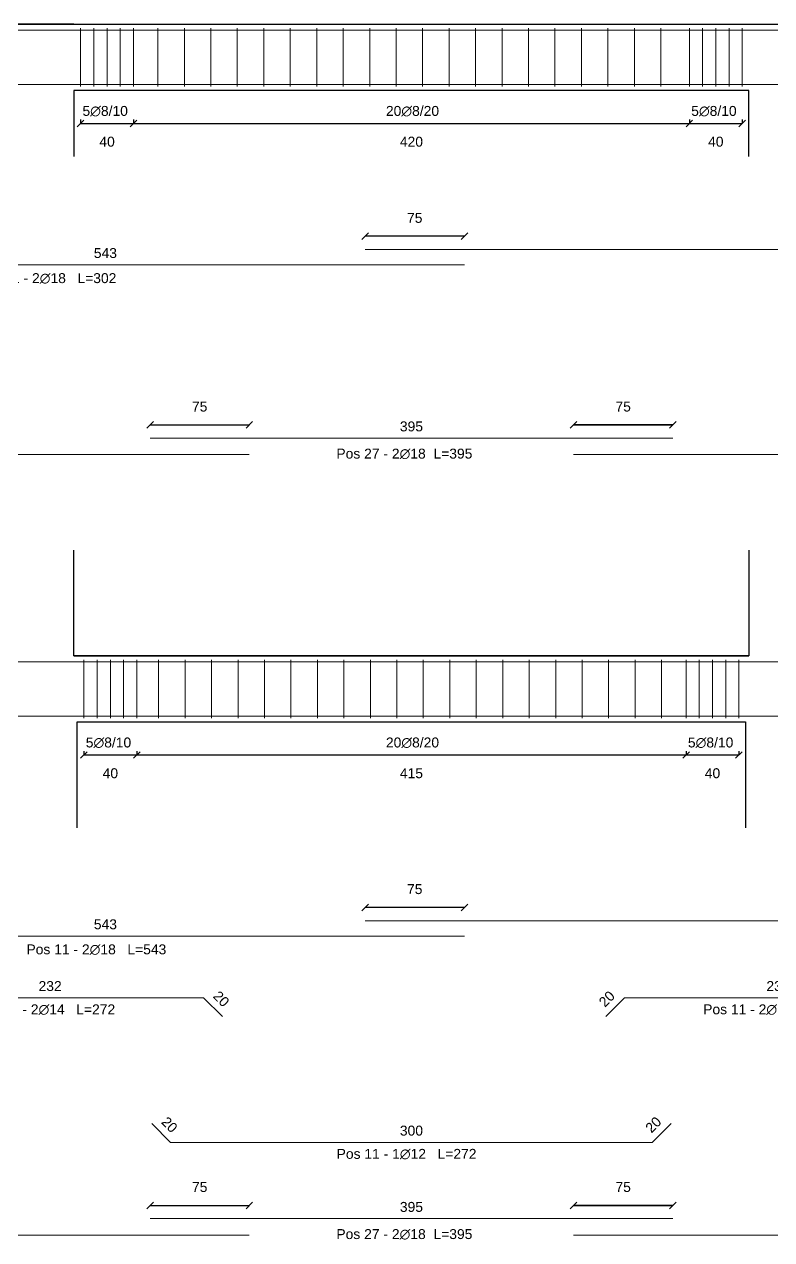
# Model space of a CAD drawing. Header units: millimetres. Extents: x -455371 to 117772, y -78417 to 116564.
# Drawn here: x -261526 to -255878, y -4103 to 5085 of the extents above; entities that cross this region are included whole.
import ezdxf

# ---------------------------------------------------------------- set-up
doc = ezdxf.new("R2010")
doc.units = ezdxf.units.MM
doc.layers.get('0').update_dxf_attribs({"color": 255})
for name, color, linetype, lineweight in [('armature', 5, 'Continuous', 18), ('Cls', 7, 'Continuous', 25), ('quote', 5, 'Continuous', 15), ('Scritte', 7, 'Continuous', 15), ('staffe', 10, 'Continuous', 15)]:
    doc.layers.add(name, color=color, linetype=linetype, lineweight=lineweight)
doc.styles.get("Standard").update_dxf_attribs({"font": 'arial.ttf'})
doc.dimstyles.new('per distinte 1 a 50', dxfattribs={"dimtxt": 75, "dimasz": 150, "dimexe": 0.18, "dimexo": 250, "dimgap": 50, "dimtad": 1, "dimdec": 0, "dimlfac": 0.1, "dimzin": 0, "dimdsep": 46, "dimtxsty": 'Standard', "dimblk": 'NONE', "dimcen": 0, "dimse1": 1, "dimse2": 1, "dimsd1": 1, "dimsd2": 1, "dimadec": 0, "dimazin": 0, "dimtfac": 1, "dimtdec": 0, "dimtix": 1, "dimtofl": 0, "dimtmove": 0, "dimatfit": 3, "dimldrblk": 'NONE', "dimfxl": 250, "dimfxlon": 1, "dimtolj": 1, "dimtzin": 0, "dimarcsym": 2})
doc.dimstyles.new('scala1 a 50', dxfattribs={"dimtxt": 75, "dimasz": 50, "dimexe": 0.18, "dimexo": 250, "dimgap": 100, "dimtad": 2, "dimdec": 0, "dimlfac": 0.1, "dimzin": 0, "dimdsep": 46, "dimtxsty": 'Standard', "dimblk": 'OBLIQUE', "dimcen": -100, "dimadec": 0, "dimazin": 0, "dimtfac": 1, "dimtdec": 0, "dimtofl": 0, "dimtmove": 0, "dimatfit": 3, "dimfxl": 250, "dimfxlon": 1, "dimtolj": 1, "dimtzin": 0, "dimarcsym": 0})

# ---------------------------------------------------------------- blocks, each defined once
blk = doc.blocks.new('*U342')
at = {"layer": 'staffe'}
blk.add_lwpolyline([(0, -220), (0, 220)], dxfattribs=at)
blk = doc.blocks.new('*U343')
at = {"layer": 'Cls', "color": 0, "linetype": 'ByBlock', "lineweight": -2, "transparency": 16777216}
for p in [(0, 0), (100, 0), (200, 0), (300, 0), (400, 0)]:
    blk.add_blockref('*U342', p, dxfattribs=at)
blk = doc.blocks.new('*U350')
at = {"layer": 'staffe'}
blk.add_lwpolyline([(0, -220), (0, 220)], dxfattribs=at)
blk = doc.blocks.new('*U351')
at = {"layer": 'Cls', "color": 0, "linetype": 'ByBlock', "lineweight": -2, "transparency": 16777216}
for p in [(0, 0), (100, 0), (200, 0), (300, 0), (400, 0)]:
    blk.add_blockref('*U350', p, dxfattribs=at)
blk = doc.blocks.new('*U382')
at = {"layer": 'staffe'}
blk.add_lwpolyline([(0, -220), (0, 220)], dxfattribs=at)
blk = doc.blocks.new('*U383')
at = {"layer": 'Cls', "color": 0, "linetype": 'ByBlock', "lineweight": -2, "transparency": 16777216}
for p in [(0, 0), (100, 0), (200, 0), (300, 0), (400, 0)]:
    blk.add_blockref('*U382', p, dxfattribs=at)
blk = doc.blocks.new('*U388')
at = {"layer": 'staffe'}
blk.add_lwpolyline([(0, -220), (0, 220)], dxfattribs=at)
blk = doc.blocks.new('*U389')
at = {"layer": 'Cls', "color": 0, "linetype": 'ByBlock', "lineweight": -2, "transparency": 16777216}
for p in [(0, 0), (100, 0), (200, 0), (300, 0), (400, 0)]:
    blk.add_blockref('*U388', p, dxfattribs=at)
blk = doc.blocks.new('*U498')
at = {"layer": 'staffe'}
blk.add_lwpolyline([(0, -220), (0, 220)], dxfattribs=at)
blk = doc.blocks.new('*U499')
at = {"layer": 'Cls', "color": 0, "linetype": 'ByBlock', "lineweight": -2, "transparency": 16777216}
for p in [(0, 0), (200, 0), (400, 0), (600, 0), (800, 0), (1000, 0), (1200, 0), (1400, 0), (1600, 0), (1800, 0), (2000, 0), (2200, 0), (2400, 0), (2600, 0), (2800, 0), (3000, 0), (3200, 0), (3400, 0), (3600, 0), (3800, 0)]:
    blk.add_blockref('*U498', p, dxfattribs=at)
blk = doc.blocks.new('*U501')
at = {"layer": 'staffe'}
blk.add_lwpolyline([(0, -220), (0, 220)], dxfattribs=at)
blk = doc.blocks.new('*U500')
at = {"layer": 'Cls', "color": 0, "linetype": 'ByBlock', "lineweight": -2, "transparency": 16777216}
for p in [(0, 0), (200, 0), (400, 0), (600, 0), (800, 0), (1000, 0), (1200, 0), (1400, 0), (1600, 0), (1800, 0), (2000, 0), (2200, 0), (2400, 0), (2600, 0), (2800, 0), (3000, 0), (3200, 0), (3400, 0), (3600, 0), (3800, 0)]:
    blk.add_blockref('*U501', p, dxfattribs=at)
blk = doc.blocks.new('_Oblique')
at = {"color": 0, "linetype": 'ByBlock', "lineweight": -2}
blk.add_line((-0.5, -0.5), (0.5, 0.5), dxfattribs=at)
blk = doc.blocks.new('*D565')
at = {"layer": 'Defpoints', "color": 0, "transparency": 16777216}
for p in [(-256500.4, 4615.1), (-256100.4, 4615.1), (-256100.4, 4335.6)]:
    blk.add_point(p, dxfattribs=at)
at = {"layer": 'quote', "color": 0, "lineweight": -2, "transparency": 16777216}
for p, q in [((-256500.4, 4365.1), (-256500.4, 4335.4)), ((-256500.4, 4335.6), (-256100.4, 4335.6)), ((-256100.4, 4365.1), (-256100.4, 4335.4))]:
    blk.add_line(p, q, dxfattribs=at)
at = {"layer": 'quote', "color": 0, "lineweight": -2, "transparency": 16777216, "xscale": 50, "yscale": 50, "zscale": 50, "rotation": 180}
blk.add_blockref('_Oblique', (-256500.4, 4335.6), dxfattribs=at)
at = {"layer": 'quote', "color": 0, "lineweight": -2, "transparency": 16777216, "xscale": 50, "yscale": 50, "zscale": 50}
blk.add_blockref('_Oblique', (-256100.4, 4335.6), dxfattribs=at)
at = {"layer": 'quote', "color": 0, "transparency": 16777216, "insert": (-256300.4, 4197.3), "char_height": 75, "attachment_point": 5}
blk.add_mtext('\\A1;40', dxfattribs=at)
blk = doc.blocks.new('*D568')
at = {"layer": 'Defpoints', "color": 0, "transparency": 16777216}
for p in [(-256525.4, -159.1), (-256125.4, -159.1), (-256125.4, -438.6)]:
    blk.add_point(p, dxfattribs=at)
at = {"layer": 'quote', "color": 0, "lineweight": -2, "transparency": 16777216}
for p, q in [((-256525.4, -409.1), (-256525.4, -438.8)), ((-256525.4, -438.6), (-256125.4, -438.6)), ((-256125.4, -409.1), (-256125.4, -438.8))]:
    blk.add_line(p, q, dxfattribs=at)
at = {"layer": 'quote', "color": 0, "lineweight": -2, "transparency": 16777216, "xscale": 50, "yscale": 50, "zscale": 50, "rotation": 180}
blk.add_blockref('_Oblique', (-256525.4, -438.6), dxfattribs=at)
at = {"layer": 'quote', "color": 0, "lineweight": -2, "transparency": 16777216, "xscale": 50, "yscale": 50, "zscale": 50}
blk.add_blockref('_Oblique', (-256125.4, -438.6), dxfattribs=at)
at = {"layer": 'quote', "color": 0, "transparency": 16777216, "insert": (-256325.4, -576.9), "char_height": 75, "attachment_point": 5}
blk.add_mtext('\\A1;40', dxfattribs=at)
blk = doc.blocks.new('*D611')
at = {"layer": 'Defpoints', "color": 0, "transparency": 16777216}
for p in [(-261100.4, 4615.1), (-260700.4, 4615.1), (-260700.4, 4335.6)]:
    blk.add_point(p, dxfattribs=at)
at = {"layer": 'quote', "color": 0, "lineweight": -2, "transparency": 16777216}
for p, q in [((-261100.4, 4365.1), (-261100.4, 4335.4)), ((-261100.4, 4335.6), (-260700.4, 4335.6)), ((-260700.4, 4365.1), (-260700.4, 4335.4))]:
    blk.add_line(p, q, dxfattribs=at)
at = {"layer": 'quote', "color": 0, "lineweight": -2, "transparency": 16777216, "xscale": 50, "yscale": 50, "zscale": 50, "rotation": 180}
blk.add_blockref('_Oblique', (-261100.4, 4335.6), dxfattribs=at)
at = {"layer": 'quote', "color": 0, "lineweight": -2, "transparency": 16777216, "xscale": 50, "yscale": 50, "zscale": 50}
blk.add_blockref('_Oblique', (-260700.4, 4335.6), dxfattribs=at)
at = {"layer": 'quote', "color": 0, "transparency": 16777216, "insert": (-260900.4, 4197.3), "char_height": 75, "attachment_point": 5}
blk.add_mtext('\\A1;40', dxfattribs=at)
blk = doc.blocks.new('*D612')
at = {"layer": 'Defpoints', "color": 0, "transparency": 16777216}
for p in [(-261075.4, -159.1), (-260675.4, -159.1), (-260675.4, -438.6)]:
    blk.add_point(p, dxfattribs=at)
at = {"layer": 'quote', "color": 0, "lineweight": -2, "transparency": 16777216}
for p, q in [((-261075.4, -409.1), (-261075.4, -438.8)), ((-261075.4, -438.6), (-260675.4, -438.6)), ((-260675.4, -409.1), (-260675.4, -438.8))]:
    blk.add_line(p, q, dxfattribs=at)
at = {"layer": 'quote', "color": 0, "lineweight": -2, "transparency": 16777216, "xscale": 50, "yscale": 50, "zscale": 50, "rotation": 180}
blk.add_blockref('_Oblique', (-261075.4, -438.6), dxfattribs=at)
at = {"layer": 'quote', "color": 0, "lineweight": -2, "transparency": 16777216, "xscale": 50, "yscale": 50, "zscale": 50}
blk.add_blockref('_Oblique', (-260675.4, -438.6), dxfattribs=at)
at = {"layer": 'quote', "color": 0, "transparency": 16777216, "insert": (-260875.4, -576.9), "char_height": 75, "attachment_point": 5}
blk.add_mtext('\\A1;40', dxfattribs=at)
blk = doc.blocks.new('*D660')
at = {"layer": 'Defpoints', "color": 0, "transparency": 16777216}
for p in [(-260700.4, 4615.1), (-256500.4, 4615.1), (-256500.4, 4335.6)]:
    blk.add_point(p, dxfattribs=at)
at = {"layer": 'quote', "color": 0, "lineweight": -2, "transparency": 16777216}
for p, q in [((-260700.4, 4365.1), (-260700.4, 4335.4)), ((-260700.4, 4335.6), (-256500.4, 4335.6)), ((-256500.4, 4365.1), (-256500.4, 4335.4))]:
    blk.add_line(p, q, dxfattribs=at)
at = {"layer": 'quote', "color": 0, "lineweight": -2, "transparency": 16777216, "xscale": 50, "yscale": 50, "zscale": 50, "rotation": 180}
blk.add_blockref('_Oblique', (-260700.4, 4335.6), dxfattribs=at)
at = {"layer": 'quote', "color": 0, "lineweight": -2, "transparency": 16777216, "xscale": 50, "yscale": 50, "zscale": 50}
blk.add_blockref('_Oblique', (-256500.4, 4335.6), dxfattribs=at)
at = {"layer": 'quote', "color": 0, "transparency": 16777216, "insert": (-258600.4, 4197.3), "char_height": 75, "attachment_point": 5}
blk.add_mtext('\\A1;420', dxfattribs=at)
blk = doc.blocks.new('*D663')
at = {"layer": 'Defpoints', "color": 0, "transparency": 16777216}
for p in [(-260675.4, -159.1), (-256525.4, -159.1), (-256525.4, -438.6)]:
    blk.add_point(p, dxfattribs=at)
at = {"layer": 'quote', "color": 0, "lineweight": -2, "transparency": 16777216}
for p, q in [((-260675.4, -409.1), (-260675.4, -438.8)), ((-260675.4, -438.6), (-256525.4, -438.6)), ((-256525.4, -409.1), (-256525.4, -438.8))]:
    blk.add_line(p, q, dxfattribs=at)
at = {"layer": 'quote', "color": 0, "lineweight": -2, "transparency": 16777216, "xscale": 50, "yscale": 50, "zscale": 50, "rotation": 180}
blk.add_blockref('_Oblique', (-260675.4, -438.6), dxfattribs=at)
at = {"layer": 'quote', "color": 0, "lineweight": -2, "transparency": 16777216, "xscale": 50, "yscale": 50, "zscale": 50}
blk.add_blockref('_Oblique', (-256525.4, -438.6), dxfattribs=at)
at = {"layer": 'quote', "color": 0, "transparency": 16777216, "insert": (-258600.4, -576.9), "char_height": 75, "attachment_point": 5}
blk.add_mtext('\\A1;415', dxfattribs=at)
blk = doc.blocks.new('*D720')
at = {"layer": 'Defpoints', "color": 0, "transparency": 16777216}
for p in [(-265470.4, 1832.1), (-259825.4, 1832.1), (-259825.4, 1832.1)]:
    blk.add_point(p, dxfattribs=at)
at = {"layer": 'quote', "color": 0, "transparency": 16777216, "insert": (-262647.9, 1920.4), "char_height": 75, "attachment_point": 5}
blk.add_mtext('\\A1;565', dxfattribs=at)
blk = doc.blocks.new('_None')
blk = doc.blocks.new('*D725')
at = {"layer": 'Defpoints', "color": 0, "transparency": 16777216}
for p in [(-257375.4, 1832.1), (-257375.4, 1832.1), (-251730.4, 1832.1)]:
    blk.add_point(p, dxfattribs=at)
at = {"layer": 'quote', "color": 0, "transparency": 16777216, "insert": (-254552.9, 1920.4), "char_height": 75, "attachment_point": 5}
blk.add_mtext('\\A1;565', dxfattribs=at)
blk = doc.blocks.new('*D726')
at = {"layer": 'Defpoints', "color": 0, "transparency": 16777216}
for p in [(-259825.4, 2056.7), (-260575.4, 1956.5), (-259825.4, 1832.1)]:
    blk.add_point(p, dxfattribs=at)
at = {"layer": 'quote', "color": 0, "lineweight": -2, "transparency": 16777216}
for p, q in [((-260575.4, 2056.7), (-260575.4, 2056.9)), ((-260575.4, 2056.7), (-259825.4, 2056.7)), ((-259825.4, 2056.7), (-259825.4, 2056.9))]:
    blk.add_line(p, q, dxfattribs=at)
at = {"layer": 'quote', "color": 0, "lineweight": -2, "transparency": 16777216, "xscale": 50, "yscale": 50, "zscale": 50, "rotation": 180}
blk.add_blockref('_Oblique', (-260575.4, 2056.7), dxfattribs=at)
at = {"layer": 'quote', "color": 0, "lineweight": -2, "transparency": 16777216, "xscale": 50, "yscale": 50, "zscale": 50}
blk.add_blockref('_Oblique', (-259825.4, 2056.7), dxfattribs=at)
at = {"layer": 'quote', "color": 0, "transparency": 16777216, "insert": (-260200.4, 2194.8), "char_height": 75, "attachment_point": 5}
blk.add_mtext('\\A1;75', dxfattribs=at)
blk = doc.blocks.new('*D727')
at = {"layer": 'Defpoints', "color": 0, "transparency": 16777216}
for p in [(-260575.4, 1956.5), (-256625.4, 1956.5), (-256625.4, 1956.5)]:
    blk.add_point(p, dxfattribs=at)
at = {"layer": 'quote', "color": 0, "transparency": 16777216, "insert": (-258600.4, 2044.8), "char_height": 75, "attachment_point": 5}
blk.add_mtext('\\A1;395', dxfattribs=at)
blk = doc.blocks.new('*D728')
at = {"layer": 'Defpoints', "color": 0, "transparency": 16777216}
for p in [(-256625.4, 2056.7), (-257375.4, 1956.5), (-256625.4, 1956.5)]:
    blk.add_point(p, dxfattribs=at)
at = {"layer": 'quote', "color": 0, "lineweight": -2, "transparency": 16777216}
for p, q in [((-257375.4, 2056.7), (-257375.4, 2056.9)), ((-257375.4, 2056.7), (-256625.4, 2056.7)), ((-256625.4, 2056.7), (-256625.4, 2056.9))]:
    blk.add_line(p, q, dxfattribs=at)
at = {"layer": 'quote', "color": 0, "lineweight": -2, "transparency": 16777216, "xscale": 50, "yscale": 50, "zscale": 50, "rotation": 180}
blk.add_blockref('_Oblique', (-257375.4, 2056.7), dxfattribs=at)
at = {"layer": 'quote', "color": 0, "lineweight": -2, "transparency": 16777216, "xscale": 50, "yscale": 50, "zscale": 50}
blk.add_blockref('_Oblique', (-256625.4, 2056.7), dxfattribs=at)
at = {"layer": 'quote', "color": 0, "transparency": 16777216, "insert": (-257000.4, 2194.8), "char_height": 75, "attachment_point": 5}
blk.add_mtext('\\A1;75', dxfattribs=at)
blk = doc.blocks.new('*D732')
at = {"layer": 'Defpoints', "color": 0, "transparency": 16777216}
for p in [(-258950.4, 3483.1), (-258950.4, 3382.8), (-258200.4, 3267)]:
    blk.add_point(p, dxfattribs=at)
at = {"layer": 'quote', "color": 0, "lineweight": -2, "transparency": 16777216}
for p, q in [((-258950.4, 3483.1), (-258950.4, 3483.3)), ((-258200.4, 3483.1), (-258950.4, 3483.1)), ((-258200.4, 3483.1), (-258200.4, 3483.3))]:
    blk.add_line(p, q, dxfattribs=at)
at = {"layer": 'quote', "color": 0, "lineweight": -2, "transparency": 16777216, "xscale": 50, "yscale": 50, "zscale": 50, "rotation": 180}
blk.add_blockref('_Oblique', (-258950.4, 3483.1), dxfattribs=at)
at = {"layer": 'quote', "color": 0, "lineweight": -2, "transparency": 16777216, "xscale": 50, "yscale": 50, "zscale": 50}
blk.add_blockref('_Oblique', (-258200.4, 3483.1), dxfattribs=at)
at = {"layer": 'quote', "color": 0, "transparency": 16777216, "insert": (-258575.4, 3621.2), "char_height": 75, "attachment_point": 5}
blk.add_mtext('\\A1;75', dxfattribs=at)
blk = doc.blocks.new('*D733')
at = {"layer": 'Defpoints', "color": 0, "transparency": 16777216}
for p in [(-263625.4, 3267), (-258200.4, 3267), (-258200.4, 3267)]:
    blk.add_point(p, dxfattribs=at)
at = {"layer": 'quote', "color": 0, "transparency": 16777216, "insert": (-260912.9, 3355.3), "char_height": 75, "attachment_point": 5}
blk.add_mtext('\\A1;543', dxfattribs=at)
blk = doc.blocks.new('*D1002')
at = {"layer": 'Defpoints', "color": 0, "transparency": 16777216}
for p in [(-265470.4, -4068), (-259825.4, -4068), (-259825.4, -4068)]:
    blk.add_point(p, dxfattribs=at)
at = {"layer": 'quote', "color": 0, "transparency": 16777216, "insert": (-262647.9, -3979.7), "char_height": 75, "attachment_point": 5}
blk.add_mtext('\\A1;565', dxfattribs=at)
blk = doc.blocks.new('*D1004')
at = {"layer": 'Defpoints', "color": 0, "transparency": 16777216}
for p in [(-257375.4, -4068), (-257375.4, -4068), (-251730.4, -4068)]:
    blk.add_point(p, dxfattribs=at)
at = {"layer": 'quote', "color": 0, "transparency": 16777216, "insert": (-254552.9, -3979.7), "char_height": 75, "attachment_point": 5}
blk.add_mtext('\\A1;565', dxfattribs=at)
blk = doc.blocks.new('*D1005')
at = {"layer": 'Defpoints', "color": 0, "transparency": 16777216}
for p in [(-259825.4, -3843.4), (-260575.4, -3943.6), (-259825.4, -4068)]:
    blk.add_point(p, dxfattribs=at)
at = {"layer": 'quote', "color": 0, "lineweight": -2, "transparency": 16777216}
for p, q in [((-260575.4, -3843.4), (-260575.4, -3843.2)), ((-260575.4, -3843.4), (-259825.4, -3843.4)), ((-259825.4, -3843.4), (-259825.4, -3843.2))]:
    blk.add_line(p, q, dxfattribs=at)
at = {"layer": 'quote', "color": 0, "lineweight": -2, "transparency": 16777216, "xscale": 50, "yscale": 50, "zscale": 50, "rotation": 180}
blk.add_blockref('_Oblique', (-260575.4, -3843.4), dxfattribs=at)
at = {"layer": 'quote', "color": 0, "lineweight": -2, "transparency": 16777216, "xscale": 50, "yscale": 50, "zscale": 50}
blk.add_blockref('_Oblique', (-259825.4, -3843.4), dxfattribs=at)
at = {"layer": 'quote', "color": 0, "transparency": 16777216, "insert": (-260200.4, -3705.2), "char_height": 75, "attachment_point": 5}
blk.add_mtext('\\A1;75', dxfattribs=at)
blk = doc.blocks.new('*D1006')
at = {"layer": 'Defpoints', "color": 0, "transparency": 16777216}
for p in [(-260575.4, -3943.6), (-256625.4, -3943.6), (-256625.4, -3943.6)]:
    blk.add_point(p, dxfattribs=at)
at = {"layer": 'quote', "color": 0, "transparency": 16777216, "insert": (-258600.4, -3855.3), "char_height": 75, "attachment_point": 5}
blk.add_mtext('\\A1;395', dxfattribs=at)
blk = doc.blocks.new('*D1007')
at = {"layer": 'Defpoints', "color": 0, "transparency": 16777216}
for p in [(-256625.4, -3843.4), (-257375.4, -3943.6), (-256625.4, -3943.6)]:
    blk.add_point(p, dxfattribs=at)
at = {"layer": 'quote', "color": 0, "lineweight": -2, "transparency": 16777216}
for p, q in [((-257375.4, -3843.4), (-257375.4, -3843.2)), ((-257375.4, -3843.4), (-256625.4, -3843.4)), ((-256625.4, -3843.4), (-256625.4, -3843.2))]:
    blk.add_line(p, q, dxfattribs=at)
at = {"layer": 'quote', "color": 0, "lineweight": -2, "transparency": 16777216, "xscale": 50, "yscale": 50, "zscale": 50, "rotation": 180}
blk.add_blockref('_Oblique', (-257375.4, -3843.4), dxfattribs=at)
at = {"layer": 'quote', "color": 0, "lineweight": -2, "transparency": 16777216, "xscale": 50, "yscale": 50, "zscale": 50}
blk.add_blockref('_Oblique', (-256625.4, -3843.4), dxfattribs=at)
at = {"layer": 'quote', "color": 0, "transparency": 16777216, "insert": (-257000.4, -3705.2), "char_height": 75, "attachment_point": 5}
blk.add_mtext('\\A1;75', dxfattribs=at)
blk = doc.blocks.new('*D1014')
at = {"layer": 'Defpoints', "color": 0, "transparency": 16777216}
for p in [(-258950.4, -1591.2), (-258950.4, -1691.4), (-258200.4, -1807.2)]:
    blk.add_point(p, dxfattribs=at)
at = {"layer": 'quote', "color": 0, "lineweight": -2, "transparency": 16777216}
for p, q in [((-258950.4, -1591.2), (-258950.4, -1591)), ((-258200.4, -1591.2), (-258950.4, -1591.2)), ((-258200.4, -1591.2), (-258200.4, -1591))]:
    blk.add_line(p, q, dxfattribs=at)
at = {"layer": 'quote', "color": 0, "lineweight": -2, "transparency": 16777216, "xscale": 50, "yscale": 50, "zscale": 50, "rotation": 180}
blk.add_blockref('_Oblique', (-258950.4, -1591.2), dxfattribs=at)
at = {"layer": 'quote', "color": 0, "lineweight": -2, "transparency": 16777216, "xscale": 50, "yscale": 50, "zscale": 50}
blk.add_blockref('_Oblique', (-258200.4, -1591.2), dxfattribs=at)
at = {"layer": 'quote', "color": 0, "transparency": 16777216, "insert": (-258575.4, -1453), "char_height": 75, "attachment_point": 5}
blk.add_mtext('\\A1;75', dxfattribs=at)
blk = doc.blocks.new('*D1015')
at = {"layer": 'Defpoints', "color": 0, "transparency": 16777216}
for p in [(-263625.4, -1807.2), (-258200.4, -1807.2), (-258200.4, -1807.2)]:
    blk.add_point(p, dxfattribs=at)
at = {"layer": 'quote', "color": 0, "transparency": 16777216, "insert": (-260912.9, -1718.9), "char_height": 75, "attachment_point": 5}
blk.add_mtext('\\A1;543', dxfattribs=at)
blk = doc.blocks.new('*D1016')
at = {"layer": 'Defpoints', "color": 0, "transparency": 16777216}
for p in [(-260170.6, -2274.2), (-260170.6, -2274.2), (-260029.2, -2415.7)]:
    blk.add_point(p, dxfattribs=at)
at = {"layer": 'quote', "color": 0, "transparency": 16777216, "insert": (-260037.5, -2282.5), "char_height": 75, "attachment_point": 5, "rotation": 315}
blk.add_mtext('\\A1;20', dxfattribs=at)
blk = doc.blocks.new('*D1017')
at = {"layer": 'Defpoints', "color": 0, "transparency": 16777216}
for p in [(-262490.6, -2274.2), (-260170.6, -2274.2), (-260170.6, -2274.2)]:
    blk.add_point(p, dxfattribs=at)
at = {"layer": 'quote', "color": 0, "transparency": 16777216, "insert": (-261330.6, -2185.9), "char_height": 75, "attachment_point": 5}
blk.add_mtext('\\A1;232', dxfattribs=at)
blk = doc.blocks.new('*D1021')
at = {"layer": 'Defpoints', "color": 0, "transparency": 16777216}
for p in [(-256990.6, -2274.2), (-256990.6, -2274.2), (-257132, -2415.7)]:
    blk.add_point(p, dxfattribs=at)
at = {"layer": 'quote', "color": 0, "transparency": 16777216, "insert": (-257123.8, -2282.5), "char_height": 75, "attachment_point": 5, "rotation": 45}
blk.add_mtext('\\A1;20', dxfattribs=at)
blk = doc.blocks.new('*D1019')
at = {"layer": 'Defpoints', "color": 0, "transparency": 16777216}
for p in [(-256990.6, -2274.2), (-254670.6, -2274.2), (-254670.6, -2274.2)]:
    blk.add_point(p, dxfattribs=at)
at = {"layer": 'quote', "color": 0, "transparency": 16777216, "insert": (-255830.6, -2185.9), "char_height": 75, "attachment_point": 5}
blk.add_mtext('\\A1;232', dxfattribs=at)
blk = doc.blocks.new('*D1028')
at = {"layer": 'Defpoints', "color": 0, "transparency": 16777216}
for p in [(-260561.8, -3225.4), (-260561.8, -3225.4), (-260420.4, -3366.8)]:
    blk.add_point(p, dxfattribs=at)
at = {"layer": 'quote', "color": 0, "transparency": 16777216, "insert": (-260428.7, -3233.6), "char_height": 75, "attachment_point": 5, "rotation": 315}
blk.add_mtext('\\A1;20', dxfattribs=at)
blk = doc.blocks.new('*D1029')
at = {"layer": 'Defpoints', "color": 0, "transparency": 16777216}
for p in [(-256639, -3225.4), (-256639, -3225.4), (-256780.4, -3366.8)]:
    blk.add_point(p, dxfattribs=at)
at = {"layer": 'quote', "color": 0, "transparency": 16777216, "insert": (-256772.1, -3233.6), "char_height": 75, "attachment_point": 5, "rotation": 45}
blk.add_mtext('\\A1;20', dxfattribs=at)
blk = doc.blocks.new('*D1030')
at = {"layer": 'Defpoints', "color": 0, "transparency": 16777216}
for p in [(-260100.4, -3366.8), (-257100.4, -3366.8), (-257100.4, -3366.8)]:
    blk.add_point(p, dxfattribs=at)
at = {"layer": 'quote', "color": 0, "transparency": 16777216, "insert": (-258600.4, -3278.5), "char_height": 75, "attachment_point": 5}
blk.add_mtext('\\A1;300', dxfattribs=at)

msp = doc.modelspace()

# ---------------------------------------------------------------- linework, layer by layer
at = {"layer": 'armature'}
for points in [[(-265470.4, 5041.1), (-251730.4, 5041.1), (-251730.4, 4629.1), (-265470.4, 4629.1)], [(-265470.4, 266.9), (-251730.4, 266.9), (-251730.4, -145.1), (-265470.4, -145.1)]]:
    msp.add_lwpolyline(points, close=True, dxfattribs=at)
for points in [[(-253575.4, 3382.8), (-258950.4, 3382.8)], [(-263625.4, 3267), (-262050.4, 3267), (-261350.4, 3267), (-260650.4, 3267), (-258200.4, 3267)], [(-265470.4, 2252.1), (-265470.4, 1832.1), (-265100.4, 1832.1), (-263275.4, 1832.1), (-260800.4, 1832.1), (-260200.4, 1832.1), (-259825.4, 1832.1)], [(-251730.4, 2252.1), (-251730.4, 1832.1), (-252100.4, 1832.1), (-253925.4, 1832.1), (-256400.4, 1832.1), (-257000.4, 1832.1), (-257375.4, 1832.1)], [(-258600.4, 1956.5), (-260575.4, 1956.5)], [(-258600.4, 1956.5), (-256625.4, 1956.5)], [(-253575.4, -1691.4), (-258950.4, -1691.4)], [(-263625.4, -1807.2), (-262050.4, -1807.2), (-261350.4, -1807.2), (-260650.4, -1807.2), (-258200.4, -1807.2)], [(-260029.2, -2415.7), (-260170.6, -2274.2), (-260580.6, -2274.2), (-262080.6, -2274.2), (-262490.6, -2274.2), (-262632, -2415.7)], [(-254529.2, -2415.7), (-254670.6, -2274.2), (-255080.6, -2274.2), (-256580.6, -2274.2), (-256990.6, -2274.2), (-257132, -2415.7)], [(-260561.8, -3225.4), (-260420.4, -3366.8)], [(-256780.4, -3366.8), (-256639, -3225.4)], [(-260420.4, -3366.8), (-260100.4, -3366.8)], [(-257100.4, -3366.8), (-260100.4, -3366.8)], [(-257100.4, -3366.8), (-256780.4, -3366.8)], [(-265470.4, -3648), (-265470.4, -4068), (-265100.4, -4068), (-263275.4, -4068), (-260800.4, -4068), (-260200.4, -4068), (-259825.4, -4068)], [(-251730.4, -3648), (-251730.4, -4068), (-252100.4, -4068), (-253925.4, -4068), (-256400.4, -4068), (-257000.4, -4068), (-257375.4, -4068)], [(-258600.4, -3943.6), (-260575.4, -3943.6)], [(-258600.4, -3943.6), (-256625.4, -3943.6)]]:
    msp.add_lwpolyline(points, dxfattribs=at)
at = {"layer": 'Cls'}
for points in [[(-265500.4, 4085.1), (-265500.4, 5085.1), (-265500.4, 5085.1), (-265500.4, 5085.1), (-261150.4, 5085.1), (-265225.4, 5085.1)], [(-261150.4, 5085.1), (-256050.4, 5085.1), (-255650.4, 5085.1)], [(-256050.4, 4085.1), (-256050.4, 4585.1), (-261150.4, 4585.1), (-261150.4, 4585.1), (-261150.4, 4085.1)], [(-256625.4, 2056.7), (-257375.4, 2056.7)], [(-256050.4, 1110.9), (-256050.4, 310.9), (-261150.4, 310.9), (-261150.4, 1110.9)], [(-261150.4, 310.9), (-256050.4, 310.9)], [(-261125.4, -989.1), (-261125.4, -189.1), (-256075.4, -189.1), (-256075.4, -989.1)], [(-256625.4, -3843.4), (-257375.4, -3843.4)]]:
    msp.add_lwpolyline(points, dxfattribs=at)

# ---------------------------------------------------------------- block references
for name, p in [('*U343', (-261100.4, 4835.1)), ('*U499', (-260516, 4835.1)), ('*U351', (-261075.4, 60.9)), ('*U500', (-260510.5, 60.9))]:
    msp.add_blockref(name, p, dxfattribs=at)
at = {"layer": 'Cls', "xscale": -1}
for name, p in [('*U389', (-256100.4, 4835.1)), ('*U383', (-256125.4, 60.9))]:
    msp.add_blockref(name, p, dxfattribs=at)

# ---------------------------------------------------------------- texts
at = {"layer": 'Scritte', "char_height": 75, "attachment_point": 1}
for s, width, insert in [('5∅8/10 ', 371.945, (-261086.3, 4467.8)), ('20∅8/20', 371.945, (-258793.2, 4467.8)), ('5∅8/10 ', 371.945, (-256486.3, 4467.8)), ('Pos 11 - 2∅18   L=302', 1084.771, (-261886.7, 3203.8)), ('Pos 27 - 2∅18  L=395', 1084.771, (-259167.5, 1877.3)), ('5∅8/10 ', 371.945, (-261061.3, -306.4)), ('20∅8/20', 371.945, (-258793.2, -306.4)), ('5∅8/10 ', 371.945, (-256511.3, -306.4)), ('Pos 11 - 2∅18   L=543', 1084.771, (-261509.4, -1870.4)), ('Pos 11 - 2∅14   L=272', 1084.771, (-261895.8, -2323.8)), ('Pos 11 - 2∅14   L=272', 1084.771, (-256395.8, -2323.8)), ('Pos 11 - 1∅12   L=272', 1084.771, (-259165.6, -3416.4)), ('Pos 27 - 2∅18  L=395', 1084.771, (-259167.5, -4022.8))]:
    msp.add_mtext_dynamic_manual_height_columns(s, width=width, gutter_width=12.5, heights=[0], dxfattribs=dict(at, insert=insert))

# ---------------------------------------------------------------- dimensions: what is measured, and where the dimension line sits
at = {"layer": 'quote'}
for base, p1, p2, dimstyle, picture, middle in [((-260700.4, 4335.6), (-261100.4, 4615.1), (-260700.4, 4615.1), 'scala1 a 50', '*D611', (-260900.4, 4197.3)), ((-256500.4, 4335.6), (-260700.4, 4615.1), (-256500.4, 4615.1), 'scala1 a 50', '*D660', (-258600.4, 4197.3)), ((-256100.4, 4335.6), (-256500.4, 4615.1), (-256100.4, 4615.1), 'scala1 a 50', '*D565', (-256300.4, 4197.3)), ((-258200.3805821, 3266.9853518), (-263625.3805821, 3266.9853518), (-258200.3805821, 3266.9853518), 'per distinte 1 a 50', '*D733', (-260912.8805821, 3355.3039057)), ((-259825.4, 2056.7), (-260575.4, 1956.5), (-259825.4, 1832.1), 'scala1 a 50', '*D726', (-260200.4, 2194.8)), ((-256625.4, 2056.7), (-257375.4, 1956.5), (-256625.4, 1956.5), 'scala1 a 50', '*D728', (-257000.4, 2194.8)), ((-256625.4, 1956.5), (-260575.4, 1956.5), (-256625.4, 1956.5), 'per distinte 1 a 50', '*D727', (-258600.4, 2044.8)), ((-259825.3805821, 1832.1223562), (-265470.3805821, 1832.1223562), (-259825.3805821, 1832.1223562), 'per distinte 1 a 50', '*D720', (-262647.8805821, 1920.4153302)), ((-260675.4, -438.6), (-261075.4, -159.1), (-260675.4, -159.1), 'scala1 a 50', '*D612', (-260875.4, -576.9)), ((-256525.4, -438.6), (-260675.4, -159.1), (-256525.4, -159.1), 'scala1 a 50', '*D663', (-258600.4, -576.9)), ((-256125.4, -438.6), (-256525.4, -159.1), (-256125.4, -159.1), 'scala1 a 50', '*D568', (-256325.4, -576.9)), ((-258200.3805821, -1807.2490136), (-263625.3805821, -1807.2490136), (-258200.3805821, -1807.2490136), 'per distinte 1 a 50', '*D1015', (-260912.8805821, -1718.9304597)), ((-260170.6, -2274.2), (-262490.6, -2274.2), (-260170.6, -2274.2), 'per distinte 1 a 50', '*D1017', (-261330.6, -2185.9)), ((-254670.6, -2274.2), (-256990.6, -2274.2), (-254670.6, -2274.2), 'per distinte 1 a 50', '*D1019', (-255830.6, -2185.9)), ((-257100.4, -3366.8), (-260100.4, -3366.8), (-257100.4, -3366.8), 'per distinte 1 a 50', '*D1030', (-258600.4, -3278.5)), ((-259825.4, -3843.4), (-260575.4, -3943.6), (-259825.4, -4068), 'scala1 a 50', '*D1005', (-260200.4, -3705.2)), ((-256625.4, -3843.4), (-257375.4, -3943.6), (-256625.4, -3943.6), 'scala1 a 50', '*D1007', (-257000.4, -3705.2)), ((-256625.4, -3943.6), (-260575.4, -3943.6), (-256625.4, -3943.6), 'per distinte 1 a 50', '*D1006', (-258600.4, -3855.3)), ((-259825.3805821, -4067.9553944), (-265470.3805821, -4067.9553944), (-259825.3805821, -4067.9553944), 'per distinte 1 a 50', '*D1002', (-262647.8805821, -3979.6624204))]:
    dim = msp.add_linear_dim(base=base, p1=p1, p2=p2, dimstyle=dimstyle, dxfattribs=at)
    dim.commit()
    dim.dimension.update_dxf_attribs({"geometry": picture, "text_midpoint": middle})
for base, p1, p2, dimstyle, picture, middle in [((-258950.4, 3483.1), (-258200.4, 3267), (-258950.4, 3382.8), 'scala1 a 50', '*D732', (-258575.4, 3621.2)), ((-257375.3805821, 1832.1223562), (-251730.3805821, 1832.1223562), (-257375.3805821, 1832.1223562), 'per distinte 1 a 50', '*D725', (-254552.8805821, 1920.4153302)), ((-258950.4, -1591.2), (-258200.4, -1807.2), (-258950.4, -1691.4), 'scala1 a 50', '*D1014', (-258575.4, -1453)), ((-257375.3805821, -4067.9553944), (-251730.3805821, -4067.9553944), (-257375.3805821, -4067.9553944), 'per distinte 1 a 50', '*D1004', (-254552.8805821, -3979.6624204))]:
    dim = msp.add_linear_dim(base=base, p1=p1, p2=p2, angle=180, dimstyle=dimstyle, dxfattribs=at)
    dim.commit()
    dim.dimension.update_dxf_attribs({"geometry": picture, "text_midpoint": middle})
for p1, p2, picture, middle in [((-260029.2, -2415.7), (-260170.6, -2274.2), '*D1016', (-260037.5, -2282.5)), ((-257132, -2415.7), (-256990.6, -2274.2), '*D1021', (-257123.8, -2282.5)), ((-260420.4, -3366.8), (-260561.8, -3225.4), '*D1028', (-260428.7, -3233.6)), ((-256780.4, -3366.8), (-256639, -3225.4), '*D1029', (-256772.1, -3233.6))]:
    dim = msp.add_aligned_dim(p1=p1, p2=p2, distance=0, dimstyle='per distinte 1 a 50', dxfattribs=at)
    dim.commit()
    dim.dimension.update_dxf_attribs({"geometry": picture, "text_midpoint": middle})

doc.saveas('drawing.dxf')
